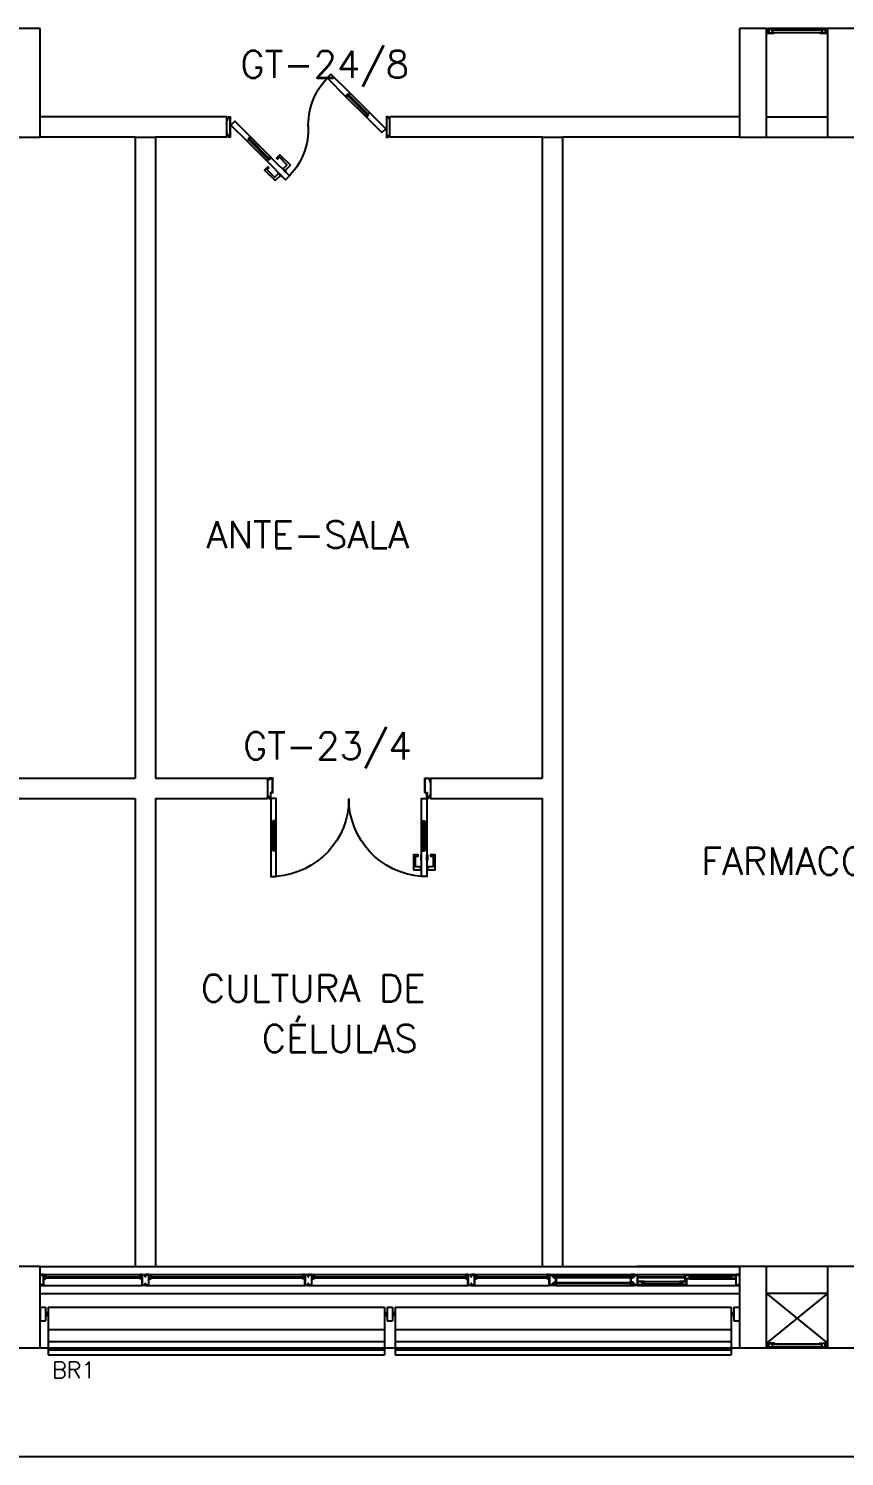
# Model space of a CAD drawing. Header units: millimetres. Extents: x 2686 to 2939, y 1294 to 1441.
# Drawn here: x 2828.24 to 2834.24, y 1393.52 to 1404.05 of the extents above; entities that cross this region are included whole.
import ezdxf

# ---------------------------------------------------------------- set-up
doc = ezdxf.new("R2010")
doc.units = ezdxf.units.MM
doc.linetypes.add('HIDDEN', pattern=[0.375, 0.25, -0.125])
for name, color, linetype in [('AR-ALV', 2, 'Continuous'), ('AR-BRISES', 1, 'Continuous'), ('AR-CALÇADA', 1, 'Continuous'), ('AR-ESQ', 1, 'Continuous'), ('AR-ESQ-PROJ', 1, 'HIDDEN'), ('AR-ESQ-V', 1, 'Continuous'), ('AR-ESTC', 3, 'Continuous'), ('AR-PEITORIL', 1, 'Continuous'), ('AR-PORTA', 1, 'Continuous'), ('BR-LINHAS', 1, 'Continuous'), ('BR-MONTANTE', 242, 'Continuous'), ('BR-PAINEL', 1, 'Continuous'), ('BR-SUPORTE', 1, 'Continuous'), ('BR-TEXTO', 2, 'Continuous'), ('DT-ESQ-BAGUETE-C', 1, 'Continuous'), ('DT-ESQ-BAGUETE-V', 1, 'Continuous'), ('DT-ESQ-CHAPA DOBRADA-V', 1, 'Continuous'), ('DT-ESQ-MARCO-V', 1, 'Continuous'), ('DT-ESQ-PERFIL CADEIRA-C', 2, 'Continuous'), ('DT-ESQ-PERFIL CADEIRA-V', 2, 'Continuous'), ('DT-ESQ-PERFIL U SIMPLES-C', 2, 'Continuous'), ('DT-ESQ-PERFIL U-C', 2, 'Continuous'), ('DT-ESQ-PERFIL U-V', 1, 'Continuous'), ('DT-ESQ-VENEZIANA-C', 1, 'Continuous'), ('DT-ESQ-VENEZIANA-V', 1, 'Continuous'), ('DT-ESQ-VIDRO-C', 2, 'Continuous'), ('DT-ESQ-VIDRO-V', 71, 'Continuous'), ('DT-TXTMOD', 1, 'Continuous'), ('ENDEREÇO', 2, 'Continuous'), ('ibio', 2, 'Continuous'), ('maçaneta', 1, 'Continuous'), ('mov', 1, 'Continuous'), ('PM-PERFIL U-C', 2, 'Continuous'), ('PM-VIDRO', 2, 'Continuous'), ('pm1', 2, 'Continuous'), ('pm2', 2, 'Continuous'), ('TEXTO', 2, 'Continuous')]:
    doc.layers.add(name, color=color, linetype=linetype)
doc.styles.add('S10', font='simplex.shx', dxfattribs={"height": 0.1})
doc.styles.add('S12', font='simplex.shx', dxfattribs={"width": 1.1, "height": 0.12})
doc.styles.add('UNB-100', font='simplex.shx', dxfattribs={"height": 0.2})
doc.styles.add('UNB1-100', font='simplex.shx', dxfattribs={"height": 0.2})

# ---------------------------------------------------------------- blocks, each defined once
blk = doc.blocks.new('EF11-P')
at = {"layer": 'DT-ESQ-BAGUETE-C', "ltscale": 0.1}
for points in [[(0.039, -0.075), (0.0255, -0.075), (0.0255, -0.0735), (0.039, -0.0735), (0.039, -0.0615), (0.0255, -0.0615), (0.0255, -0.06), (0.039, -0.06, -0.4142136), (0.0405, -0.0615), (0.0405, -0.0735, -0.4142136)], [(0.736, -0.075), (0.7495, -0.075), (0.7495, -0.0735), (0.736, -0.0735), (0.736, -0.0615), (0.7495, -0.0615), (0.7495, -0.06), (0.736, -0.06, 0.4142136), (0.7345, -0.0615), (0.7345, -0.0735, 0.4142136)], [(0.814, -0.075), (0.8005, -0.075), (0.8005, -0.0735), (0.814, -0.0735), (0.814, -0.0615), (0.8005, -0.0615), (0.8005, -0.06), (0.814, -0.06, -0.4142136), (0.8155, -0.0615), (0.8155, -0.0735, -0.4142136)], [(1.936, -0.075), (1.9495, -0.075), (1.9495, -0.0735), (1.936, -0.0735), (1.936, -0.0615), (1.9495, -0.0615), (1.9495, -0.06), (1.936, -0.06, 0.4142136), (1.9345, -0.0615), (1.9345, -0.0735, 0.4142136)], [(2.014, -0.075), (2.0005, -0.075), (2.0005, -0.0735), (2.014, -0.0735), (2.014, -0.0615), (2.0005, -0.0615), (2.0005, -0.06), (2.014, -0.06, -0.4142136), (2.0155, -0.0615), (2.0155, -0.0735, -0.4142136)], [(3.136, -0.075), (3.1495, -0.075), (3.1495, -0.0735), (3.136, -0.0735), (3.136, -0.0615), (3.1495, -0.0615), (3.1495, -0.06), (3.136, -0.06, 0.4142136), (3.1345, -0.0615), (3.1345, -0.0735, 0.4142136)], [(3.214, -0.075), (3.2005, -0.075), (3.2005, -0.0735), (3.214, -0.0735), (3.214, -0.0615), (3.2005, -0.0615), (3.2005, -0.06), (3.214, -0.06, -0.4142136), (3.2155, -0.0615), (3.2155, -0.0735, -0.4142136)], [(3.736, -0.075), (3.7495, -0.075), (3.7495, -0.0735), (3.736, -0.0735), (3.736, -0.0615), (3.7495, -0.0615), (3.7495, -0.06), (3.736, -0.06, 0.4142136), (3.7345, -0.0615), (3.7345, -0.0735, 0.4142136)], [(4.7975, -0.08), (4.784, -0.08), (4.784, -0.0785), (4.797, -0.0785, 0.4142136), (4.7975, -0.078), (4.7975, -0.067, 0.4142136), (4.797, -0.0665), (4.784, -0.0665), (4.784, -0.065), (4.7975, -0.065, -0.4142136), (4.799, -0.0665), (4.799, -0.0785, -0.4142136)], [(5.0765, -0.08), (5.09, -0.08), (5.09, -0.0785), (5.077, -0.0785, -0.4142136), (5.0765, -0.078), (5.0765, -0.067, -0.4142136), (5.077, -0.0665), (5.09, -0.0665), (5.09, -0.065), (5.0765, -0.065, 0.4142136), (5.075, -0.0665), (5.075, -0.0785, 0.4142136)], [(4.4485, -0.125), (4.435, -0.125), (4.435, -0.1235), (4.448, -0.1235, 0.4142136), (4.4485, -0.123), (4.4485, -0.112, 0.4142136), (4.448, -0.1115), (4.435, -0.1115), (4.435, -0.11), (4.4485, -0.11, -0.4142136), (4.45, -0.1115), (4.45, -0.1235, -0.4142136)], [(4.714, -0.125), (4.7275, -0.125), (4.7275, -0.1235), (4.7145, -0.1235, -0.4142136), (4.714, -0.123), (4.714, -0.112, -0.4142136), (4.7145, -0.1115), (4.7275, -0.1115), (4.7275, -0.11), (4.714, -0.11, 0.4142136), (4.7125, -0.1115), (4.7125, -0.1235, 0.4142136)]]:
    blk.add_lwpolyline(points, format="xyb", close=True, dxfattribs=at)
at = {"layer": 'DT-ESQ-BAGUETE-V', "ltscale": 0.1}
for p, q in [((4.7975, -0.065), (5.0765, -0.065)), ((4.4485, -0.11), (4.714, -0.11))]:
    blk.add_line(p, q, dxfattribs=at)
at = {"layer": 'DT-ESQ-CHAPA DOBRADA-V', "ltscale": 0.1}
for p, q in [((4.4, -0.077), (4.749, -0.077)), ((4.4, -0.08), (4.749, -0.08))]:
    blk.add_line(p, q, dxfattribs=at)
at = {"layer": 'DT-ESQ-MARCO-V', "ltscale": 0.1}
for p, q in [((0.0235, -0.06), (0.7515, -0.06)), ((0.7985, -0.06), (1.9515, -0.06)), ((1.9985, -0.06), (3.1515, -0.06)), ((3.1985, -0.06), (3.7515, -0.06)), ((3.7985, -0.06), (4.3515, -0.06)), ((0.0235, -0.14), (0.7515, -0.14)), ((0.7985, -0.14), (1.9515, -0.14)), ((1.9985, -0.14), (3.1515, -0.14)), ((3.1985, -0.14), (3.7515, -0.14)), ((3.7985, -0.14), (4.3515, -0.14))]:
    blk.add_line(p, q, dxfattribs=at)
at = {"layer": 'DT-ESQ-PERFIL CADEIRA-C', "ltscale": 0.1}
for p, q in [((4.751, -0.0885), (4.7975, -0.0885)), ((5.125, -0.0885), (5.0765, -0.0885)), ((4.4, -0.1335), (4.4485, -0.1335)), ((4.7605, -0.1335), (4.714, -0.1335))]:
    blk.add_line(p, q, dxfattribs=at)
for points in [[(4.7975, -0.087, -1), (4.7975, -0.09), (4.751, -0.09, -0.4142136), (4.749, -0.088), (4.749, -0.067, -0.4142136), (4.751, -0.065), (4.7825, -0.065, -0.4142136), (4.784, -0.0665), (4.784, -0.087)], [(4.784, -0.0885, -0.1989127), (4.7829, -0.0881, -0.1989133), (4.7825, -0.087), (4.7825, -0.067, 0.4142136), (4.782, -0.0665), (4.751, -0.0665, 0.4142136), (4.7505, -0.067), (4.7505, -0.088, 0.4142136), (4.751, -0.0885)], [(5.0765, -0.09), (5.125, -0.09), (5.125, -0.0885), (5.09, -0.0885, 0.1989119), (5.0911, -0.0881, 0.1989128), (5.0915, -0.087), (5.0915, -0.067, -0.4142136), (5.092, -0.0665), (5.125, -0.0665), (5.125, -0.065), (5.0915, -0.065, 0.4142136), (5.09, -0.0665), (5.09, -0.0785), (5.09, -0.08), (5.09, -0.087), (5.0765, -0.087, 1)], [(4.4485, -0.135), (4.4, -0.135), (4.4, -0.1335), (4.435, -0.1335, -0.1989119), (4.4339, -0.1331, -0.1989128), (4.4335, -0.132), (4.4335, -0.112, 0.4142136), (4.433, -0.1115), (4.4, -0.1115), (4.4, -0.11), (4.4335, -0.11, -0.4142136), (4.435, -0.1115), (4.435, -0.1235), (4.435, -0.125), (4.435, -0.132), (4.4485, -0.132, -1)], [(4.714, -0.132, 1), (4.714, -0.135), (4.7605, -0.135, 0.4142136), (4.7625, -0.133), (4.7625, -0.112, 0.4142136), (4.7605, -0.11), (4.729, -0.11, 0.4142136), (4.7275, -0.1115), (4.7275, -0.132)], [(4.7275, -0.1335, 0.1989127), (4.7286, -0.1331, 0.1989133), (4.729, -0.132), (4.729, -0.112, -0.4142136), (4.7295, -0.1115), (4.7605, -0.1115, -0.4142136), (4.761, -0.112), (4.761, -0.133, -0.4142136), (4.7605, -0.1335)]]:
    blk.add_lwpolyline(points, format="xyb", close=True, dxfattribs=at)
at = {"layer": 'DT-ESQ-PERFIL CADEIRA-V', "ltscale": 0.1}
for p, q in [((4.7825, -0.09), (5.0765, -0.09)), ((4.4485, -0.135), (4.714, -0.135))]:
    blk.add_line(p, q, dxfattribs=at)
at = {"layer": 'DT-ESQ-PERFIL U SIMPLES-C', "ltscale": 0.1}
for points in [[(4.751, -0.102), (4.759, -0.102), (4.759, -0.1005), (4.751, -0.1005, -0.4142136), (4.7505, -0.1), (4.7505, -0.092, -0.4142136), (4.751, -0.0915), (4.759, -0.0915), (4.759, -0.09), (4.751, -0.09, 0.4142136), (4.749, -0.092), (4.749, -0.1, 0.4142136)], [(4.7605, -0.098), (4.7525, -0.098), (4.7525, -0.0995), (4.7605, -0.0995, -0.4142136), (4.761, -0.1), (4.761, -0.108, -0.4142136), (4.7605, -0.1085), (4.7525, -0.1085), (4.7525, -0.11), (4.7605, -0.11, 0.4142136), (4.7625, -0.108), (4.7625, -0.1, 0.4142136)]]:
    blk.add_lwpolyline(points, format="xyb", close=True, dxfattribs=at)
at = {"layer": 'DT-ESQ-PERFIL U-C', "ltscale": 0.1}
for points in [[(0.025, -0.0905), (0.025, -0.0905, 0.4142136), (0.0235, -0.092), (0.0235, -0.1385), (0.0015, -0.1385), (0.0015, -0.125), (0, -0.125), (0, -0.1385, 0.4142136), (0.0015, -0.14), (0.0235, -0.14, 0.4142136), (0.025, -0.1385), (0.025, -0.092), (0.0385, -0.092, 1), (0.0385, -0.089), (0.025, -0.089), (0.025, -0.0615, 0.4142136), (0.0235, -0.06), (0.0015, -0.06, 0.4142136), (0, -0.0615), (0, -0.075), (0.0015, -0.075), (0.0015, -0.0615), (0.0235, -0.0615), (0.0235, -0.089, 0.4142136), (0.025, -0.0905), (0.0385, -0.0905)], [(0.75, -0.0905), (0.75, -0.0905, -0.4142136), (0.7515, -0.092), (0.7515, -0.1385), (0.7735, -0.1385), (0.7735, -0.125), (0.775, -0.125), (0.775, -0.1385, -0.4142136), (0.7735, -0.14), (0.7515, -0.14, -0.4142136), (0.75, -0.1385), (0.75, -0.092), (0.7365, -0.092, -1), (0.7365, -0.089), (0.75, -0.089), (0.75, -0.0615, -0.4142136), (0.7515, -0.06), (0.7735, -0.06, -0.4142136), (0.775, -0.0615), (0.775, -0.075), (0.7735, -0.075), (0.7735, -0.0615), (0.7515, -0.0615), (0.7515, -0.089, -0.4142136), (0.75, -0.0905), (0.7365, -0.0905)], [(0.8, -0.0905), (0.8, -0.0905, 0.4142136), (0.7985, -0.092), (0.7985, -0.1385), (0.7765, -0.1385), (0.7765, -0.125), (0.775, -0.125), (0.775, -0.1385, 0.4142136), (0.7765, -0.14), (0.7985, -0.14, 0.4142136), (0.8, -0.1385), (0.8, -0.092), (0.8135, -0.092, 1), (0.8135, -0.089), (0.8, -0.089), (0.8, -0.0615, 0.4142136), (0.7985, -0.06), (0.7765, -0.06, 0.4142136), (0.775, -0.0615), (0.775, -0.075), (0.7765, -0.075), (0.7765, -0.0615), (0.7985, -0.0615), (0.7985, -0.089, 0.4142136), (0.8, -0.0905), (0.8135, -0.0905)], [(1.95, -0.0905), (1.95, -0.0905, -0.4142136), (1.9515, -0.092), (1.9515, -0.1385), (1.9735, -0.1385), (1.9735, -0.125), (1.975, -0.125), (1.975, -0.1385, -0.4142136), (1.9735, -0.14), (1.9515, -0.14, -0.4142136), (1.95, -0.1385), (1.95, -0.092), (1.9365, -0.092, -1), (1.9365, -0.089), (1.95, -0.089), (1.95, -0.0615, -0.4142136), (1.9515, -0.06), (1.9735, -0.06, -0.4142136), (1.975, -0.0615), (1.975, -0.075), (1.9735, -0.075), (1.9735, -0.0615), (1.9515, -0.0615), (1.9515, -0.089, -0.4142136), (1.95, -0.0905), (1.9365, -0.0905)], [(2, -0.0905), (2, -0.0905, 0.4142136), (1.9985, -0.092), (1.9985, -0.1385), (1.9765, -0.1385), (1.9765, -0.125), (1.975, -0.125), (1.975, -0.1385, 0.4142136), (1.9765, -0.14), (1.9985, -0.14, 0.4142136), (2, -0.1385), (2, -0.092), (2.0135, -0.092, 1), (2.0135, -0.089), (2, -0.089), (2, -0.0615, 0.4142136), (1.9985, -0.06), (1.9765, -0.06, 0.4142136), (1.975, -0.0615), (1.975, -0.075), (1.9765, -0.075), (1.9765, -0.0615), (1.9985, -0.0615), (1.9985, -0.089, 0.4142136), (2, -0.0905), (2.0135, -0.0905)], [(3.15, -0.0905), (3.15, -0.0905, -0.4142136), (3.1515, -0.092), (3.1515, -0.1385), (3.1735, -0.1385), (3.1735, -0.125), (3.175, -0.125), (3.175, -0.1385, -0.4142136), (3.1735, -0.14), (3.1515, -0.14, -0.4142136), (3.15, -0.1385), (3.15, -0.092), (3.1365, -0.092, -1), (3.1365, -0.089), (3.15, -0.089), (3.15, -0.0615, -0.4142136), (3.1515, -0.06), (3.1735, -0.06, -0.4142136), (3.175, -0.0615), (3.175, -0.075), (3.1735, -0.075), (3.1735, -0.0615), (3.1515, -0.0615), (3.1515, -0.089, -0.4142136), (3.15, -0.0905), (3.1365, -0.0905)], [(3.2, -0.0905), (3.2, -0.0905, 0.4142136), (3.1985, -0.092), (3.1985, -0.1385), (3.1765, -0.1385), (3.1765, -0.125), (3.175, -0.125), (3.175, -0.1385, 0.4142136), (3.1765, -0.14), (3.1985, -0.14, 0.4142136), (3.2, -0.1385), (3.2, -0.092), (3.2135, -0.092, 1), (3.2135, -0.089), (3.2, -0.089), (3.2, -0.0615, 0.4142136), (3.1985, -0.06), (3.1765, -0.06, 0.4142136), (3.175, -0.0615), (3.175, -0.075), (3.1765, -0.075), (3.1765, -0.0615), (3.1985, -0.0615), (3.1985, -0.089, 0.4142136), (3.2, -0.0905), (3.2135, -0.0905)], [(3.75, -0.0905), (3.75, -0.0905, -0.4142136), (3.7515, -0.092), (3.7515, -0.1385), (3.7735, -0.1385), (3.7735, -0.125), (3.775, -0.125), (3.775, -0.1385, -0.4142136), (3.7735, -0.14), (3.7515, -0.14, -0.4142136), (3.75, -0.1385), (3.75, -0.092), (3.7365, -0.092, -1), (3.7365, -0.089), (3.75, -0.089), (3.75, -0.0615, -0.4142136), (3.7515, -0.06), (3.7735, -0.06, -0.4142136), (3.775, -0.0615), (3.775, -0.075), (3.7735, -0.075), (3.7735, -0.0615), (3.7515, -0.0615), (3.7515, -0.089, -0.4142136), (3.75, -0.0905), (3.7365, -0.0905)]]:
    blk.add_lwpolyline(points, format="xyb", dxfattribs=at)
for points in [[(3.8, -0.1285), (3.8, -0.1385, -0.4142136), (3.7985, -0.14), (3.7765, -0.14, -0.4142136), (3.775, -0.1385), (3.775, -0.125), (3.7765, -0.125), (3.7765, -0.138, 0.4142136), (3.777, -0.1385), (3.798, -0.1385, 0.4142136), (3.7985, -0.138), (3.7985, -0.1285), (3.7855, -0.1285, -0.4142136), (3.784, -0.127), (3.784, -0.117, -0.4142136), (3.7855, -0.1155), (3.7985, -0.1155), (3.7985, -0.0845), (3.7855, -0.0845, -0.4142136), (3.784, -0.083), (3.784, -0.073, -0.4142136), (3.7855, -0.0715), (3.7985, -0.0715), (3.7985, -0.062, 0.4142136), (3.798, -0.0615), (3.777, -0.0615, 0.4142136), (3.7765, -0.062), (3.7765, -0.075), (3.775, -0.075), (3.775, -0.0615, -0.4142136), (3.7765, -0.06), (3.7985, -0.06, -0.4142136), (3.8, -0.0615), (3.8, -0.0715, -0.4142136), (3.7985, -0.073), (3.7855, -0.073), (3.7855, -0.083), (3.7985, -0.083), (3.7985, -0.083, -0.4142136), (3.8, -0.0845), (3.8, -0.1155, -0.4142136), (3.7985, -0.117), (3.7985, -0.117), (3.7855, -0.117), (3.7855, -0.127), (3.7985, -0.127, -0.4142136)], [(4.35, -0.1285), (4.35, -0.1385, 0.4142136), (4.3515, -0.14), (4.3735, -0.14, 0.4142136), (4.375, -0.1385), (4.375, -0.125), (4.3735, -0.125), (4.3735, -0.138, -0.4142136), (4.373, -0.1385), (4.352, -0.1385, -0.4142136), (4.3515, -0.138), (4.3515, -0.1285), (4.3645, -0.1285, 0.4142136), (4.366, -0.127), (4.366, -0.117, 0.4142136), (4.3645, -0.1155), (4.3515, -0.1155), (4.3515, -0.0845), (4.3645, -0.0845, 0.4142136), (4.366, -0.083), (4.366, -0.073, 0.4142136), (4.3645, -0.0715), (4.3515, -0.0715), (4.3515, -0.062, -0.4142136), (4.352, -0.0615), (4.373, -0.0615, -0.4142136), (4.3735, -0.062), (4.3735, -0.075), (4.375, -0.075), (4.375, -0.0615, 0.4142136), (4.3735, -0.06), (4.3515, -0.06, 0.4142136), (4.35, -0.0615), (4.35, -0.0715, 0.4142136), (4.3515, -0.073), (4.3645, -0.073), (4.3645, -0.083), (4.3515, -0.083), (4.3515, -0.083, 0.4142136), (4.35, -0.0845), (4.35, -0.1155, 0.4142136), (4.3515, -0.117), (4.3515, -0.117), (4.3645, -0.117), (4.3645, -0.127), (4.3515, -0.127, 0.4142136)], [(4.375, -0.0615, -0.4142136), (4.3765, -0.06), (4.3985, -0.06, -0.4142136), (4.4, -0.0615), (4.4, -0.1385, -0.4142136), (4.3985, -0.14), (4.3765, -0.14, -0.4142136), (4.375, -0.1385), (4.375, -0.125), (4.3765, -0.125), (4.3765, -0.138, 0.4142136), (4.377, -0.1385), (4.398, -0.1385, 0.4142136), (4.3985, -0.138), (4.3985, -0.062, 0.4142136), (4.398, -0.0615), (4.377, -0.0615, 0.4142136), (4.3765, -0.062), (4.3765, -0.075), (4.375, -0.075)], [(5.15, -0.0615, 0.4142136), (5.1485, -0.06), (5.1265, -0.06, 0.4142136), (5.125, -0.0615), (5.125, -0.1385, 0.4142136), (5.1265, -0.14), (5.1485, -0.14, 0.4142136), (5.15, -0.1385), (5.15, -0.125), (5.1485, -0.125), (5.1485, -0.138, -0.4142136), (5.148, -0.1385), (5.127, -0.1385, -0.4142136), (5.1265, -0.138), (5.1265, -0.062, -0.4142136), (5.127, -0.0615), (5.148, -0.0615, -0.4142136), (5.1485, -0.062), (5.1485, -0.075), (5.15, -0.075)]]:
    blk.add_lwpolyline(points, format="xyb", close=True, dxfattribs=at)
at = {"layer": 'DT-ESQ-PERFIL U-V', "ltscale": 0.1}
for p, q in [((4.3985, -0.06), (5.1265, -0.06)), ((4.3985, -0.14), (5.1265, -0.14))]:
    blk.add_line(p, q, dxfattribs=at)
at = {"layer": 'DT-ESQ-VIDRO-C', "ltscale": 0.1}
for points in [[(0.027, -0.087), (0.027, -0.077), (0.748, -0.077), (0.748, -0.087)], [(0.802, -0.087), (0.802, -0.077), (1.948, -0.077), (1.948, -0.087)], [(2.002, -0.087), (2.002, -0.077), (3.148, -0.077), (3.148, -0.087)], [(3.202, -0.087), (3.202, -0.077), (3.748, -0.077), (3.748, -0.087)], [(4.3625, -0.081), (4.3625, -0.075), (3.7875, -0.075), (3.7875, -0.081)], [(5.0875, -0.085), (5.0875, -0.082), (4.7865, -0.082), (4.7865, -0.085)], [(4.438, -0.13), (4.438, -0.127), (4.7245, -0.127), (4.7245, -0.13)]]:
    blk.add_lwpolyline(points, close=True, dxfattribs=at)
at = {"layer": 'DT-ESQ-VIDRO-V', "ltscale": 0.1}
blk.add_lwpolyline([(4.3625, -0.119), (4.3625, -0.125), (3.7875, -0.125), (3.7875, -0.119)], close=True, dxfattribs=at)
at = {"layer": 'DT-TXTMOD', "ltscale": 0.1, "style": 'S10', "flags": 3}
for tag, p in [('M01', (0.025, -0.28)), ('M02', (0.3253, -0.28)), ('M03', (0.627, -0.28)), ('M04', (0.9288, -0.28)), ('M05', (1.2306, -0.28)), ('M06', (1.5323, -0.28)), ('M07', (1.8341, -0.28)), ('M08', (2.1359, -0.28)), ('M09', (2.4376, -0.28)), ('M10', (2.7394, -0.28)), ('M11', (3.0412, -0.28)), ('M12', (3.3429, -0.28)), ('M13', (3.6447, -0.28)), ('M14', (3.9464, -0.28)), ('M15', (4.2482, -0.28)), ('M16', (4.55, -0.28)), ('M17', (4.8517, -0.28))]:
    blk.add_attdef(tag, p, '', height=0.1, dxfattribs=at)
blk = doc.blocks.new('EF01-P')
at = {"layer": 'DT-ESQ-BAGUETE-C', "ltscale": 0.1}
for points in [[(0.002, 0.035), (0.015, 0.035), (0.015, 0.033), (0.002, 0.033), (0.002, 0.005), (0.015, 0.005), (0.015, 0.004), (0.002, 0.004, -0.414214), (0, 0.005), (0, 0.033, -0.414214)], [(0.448, 0.035), (0.435, 0.035), (0.435, 0.033), (0.448, 0.033), (0.448, 0.005), (0.435, 0.005), (0.435, 0.004), (0.448, 0.004, 0.414214), (0.45, 0.005), (0.45, 0.033, 0.414214)]]:
    blk.add_lwpolyline(points, format="xyb", close=True, dxfattribs=at)
at = {"layer": 'DT-ESQ-PERFIL CADEIRA-C', "ltscale": 0.1}
for points in [[(0.01, 0.002), (0.01, 0.003), (0.002, 0.003, 1), (0.002, 0), (0.015, 0, 0.414214), (0.016, 0.002), (0.016, 0.033), (0.043, 0.033)], [(0.043, 0.006), (0.018, 0.006), (0.018, 0.016), (0.016, 0.016), (0.016, 0.006, 0.414214), (0.018, 0.005), (0.043, 0.005), (0.056, 0.005, 1), (0.056, 0.008), (0.043, 0.008), (0.043, 0.02), (0.043, 0.032), (0.056, 0.032, 1), (0.056, 0.035), (0.043, 0.035), (0.016, 0.035, 0.414214), (0.015, 0.033), (0.015, 0.002), (0.002, 0.002)], [(0.041, 0.02), (0.041, 0.032, -0.414214), (0.043, 0.033), (0.056, 0.033)], [(0.041, 0.02), (0.041, 0.008, 0.414214), (0.043, 0.006), (0.056, 0.006)], [(0.407, 0.006), (0.432, 0.006), (0.432, 0.016), (0.433, 0.016), (0.433, 0.006, -0.414214), (0.432, 0.005), (0.407, 0.005), (0.394, 0.005, -1), (0.394, 0.008), (0.407, 0.008), (0.407, 0.02), (0.407, 0.032), (0.394, 0.032, -1), (0.394, 0.035), (0.407, 0.035), (0.433, 0.035, -0.414214), (0.435, 0.033), (0.435, 0.002), (0.448, 0.002)], [(0.408, 0.02), (0.408, 0.032, 0.414214), (0.407, 0.033), (0.394, 0.033)], [(0.408, 0.02), (0.408, 0.008, -0.414214), (0.407, 0.006), (0.394, 0.006)], [(0.44, 0.002), (0.44, 0.003), (0.448, 0.003, -1), (0.448, 0), (0.435, 0, -0.414214), (0.433, 0.002), (0.433, 0.033), (0.407, 0.033)]]:
    blk.add_lwpolyline(points, format="xyb", dxfattribs=at)
at = {"layer": 'DT-ESQ-PERFIL CADEIRA-V', "ltscale": 0.1}
blk.add_line((0.015, 0), (0.435, 0), dxfattribs=at)
at = {"layer": 'DT-ESQ-VENEZIANA-C', "ltscale": 0.1}
for p, q in [((0.043, 0.011), (0.407, 0.011)), ((0.043, 0.009), (0.407, 0.009))]:
    blk.add_line(p, q, dxfattribs=at)
at = {"layer": 'DT-ESQ-VENEZIANA-V', "ltscale": 0.1}
blk.add_line((0.043, 0.031), (0.407, 0.031), dxfattribs=at)
blk = doc.blocks.new('BR-MODULO1')
at = {"layer": 'BR-LINHAS'}
for p, q in [((0.06, -0.265), (2.535, -0.265)), ((2.615, -0.265), (5.09, -0.265)), ((0.06, -0.352), (2.535, -0.352)), ((0.06, -0.415), (2.535, -0.415)), ((2.615, -0.352), (5.09, -0.352)), ((2.615, -0.415), (5.09, -0.415))]:
    blk.add_line(p, q, dxfattribs=at)
at = {"layer": 'BR-MONTANTE'}
for p, q in [((0, -0.1), (0, -0.2)), ((0, -0.1), (0.04, -0.1)), ((0.04, -0.1), (0.04, -0.2)), ((2.555, -0.1), (2.595, -0.1)), ((2.555, -0.1), (2.555, -0.2)), ((2.595, -0.1), (2.595, -0.2)), ((5.11, -0.1), (5.11, -0.2)), ((5.11, -0.1), (5.15, -0.1)), ((5.15, -0.1), (5.15, -0.2)), ((0, -0.2), (0.04, -0.2)), ((2.555, -0.2), (2.595, -0.2)), ((5.11, -0.2), (5.15, -0.2))]:
    blk.add_line(p, q, dxfattribs=at)
at = {"layer": 'BR-PAINEL'}
for p, q in [((0.06, -0.1), (2.535, -0.1)), ((0.06, -0.1), (0.06, -0.45)), ((2.535, -0.1), (2.535, -0.45)), ((2.615, -0.1), (2.615, -0.45)), ((2.615, -0.1), (5.09, -0.1)), ((5.09, -0.1), (5.09, -0.45)), ((0.06, -0.45), (2.535, -0.45)), ((2.615, -0.45), (5.09, -0.45))]:
    blk.add_line(p, q, dxfattribs=at)
at = {"layer": 'BR-SUPORTE'}
for p, q in [((0.04, -0.14), (0.06, -0.14)), ((0.04, -0.16), (0.06, -0.16)), ((0.05, -0.14), (0.05, -0.16)), ((2.535, -0.14), (2.555, -0.14)), ((2.535, -0.16), (2.555, -0.16)), ((2.545, -0.14), (2.545, -0.16)), ((2.615, -0.14), (2.595, -0.14)), ((2.615, -0.16), (2.595, -0.16)), ((2.605, -0.14), (2.605, -0.16)), ((5.09, -0.14), (5.11, -0.14)), ((5.09, -0.16), (5.11, -0.16)), ((5.1, -0.14), (5.1, -0.16))]:
    blk.add_line(p, q, dxfattribs=at)
blk = doc.blocks.new('PM7B')
at = {"layer": 'maçaneta'}
for points in [[(0.732, -0.208), (0.771, -0.247), (0.785, -0.233), (0.758, -0.206, -0.414214), (0.758, -0.204), (0.813, -0.148), (0.827, -0.162), (0.834, -0.155), (0.81, -0.13)], [(0.806, -0.282), (0.845, -0.321), (0.923, -0.243), (0.898, -0.219), (0.891, -0.226), (0.905, -0.24), (0.849, -0.295, -0.414214), (0.847, -0.295), (0.82, -0.268)], [(0.845, -0.321), (0.806, -0.282), (0.82, -0.268), (0.847, -0.295, 0.414214), (0.849, -0.295), (0.905, -0.24), (0.891, -0.226), (0.898, -0.219), (0.923, -0.243)]]:
    blk.add_lwpolyline(points, format="xyb", close=True, dxfattribs=at)
for points in [[(0.792, -0.226), (0.764, -0.254), (0.767, -0.258), (0.795, -0.229)], [(0.792, -0.226), (0.764, -0.254), (0.767, -0.258), (0.795, -0.229)], [(0.827, -0.261), (0.799, -0.289), (0.795, -0.286), (0.824, -0.258)], [(0.827, -0.261), (0.799, -0.289), (0.795, -0.286), (0.824, -0.258)]]:
    blk.add_lwpolyline(points, close=True, dxfattribs=at)
at = {"layer": 'mov'}
for centre, start, end in [((0.099, 0.089), 356.8029, 46.3992), ((1.101, 0.061), 176.8029, 226.3992)]:
    blk.add_arc(centre, 0.501, start, end, dxfattribs=at)
at = {"layer": 'PM-PERFIL U-C'}
for p, q in [((0, 0.12), (0, 0.139)), ((0.002, 0.12), (0, 0.12)), ((0.001, 0.14), (0.01, 0.14)), ((0.01, 0.138), (0.002, 0.138)), ((0.002, 0.138), (0.002, 0.12)), ((0.01, 0.14), (0.01, 0.149)), ((0.012, 0.15), (0.023, 0.15)), ((0.023, 0.148), (0.012, 0.148)), ((0.012, 0.148), (0.012, 0.14)), ((0.023, 0.148), (0.023, 0.002)), ((0.025, 0.149), (0.025, 0.001)), ((1.175, 0.149), (1.175, 0.001)), ((1.188, 0.15), (1.176, 0.15)), ((1.177, 0.148), (1.188, 0.148)), ((1.177, 0.148), (1.177, 0.002)), ((1.188, 0.148), (1.188, 0.14)), ((1.189, 0.138), (1.198, 0.138)), ((1.19, 0.14), (1.19, 0.149)), ((1.198, 0.14), (1.19, 0.14)), ((1.198, 0.138), (1.198, 0.12)), ((1.198, 0.12), (1.2, 0.12)), ((1.2, 0.12), (1.2, 0.139)), ((0, 0.012), (0, 0.03)), ((0, 0.03), (0.002, 0.03)), ((0.01, 0.01), (0.001, 0.01)), ((0.002, 0.03), (0.002, 0.012)), ((0.002, 0.012), (0.01, 0.012)), ((0.01, 0.001), (0.01, 0.01)), ((0.012, 0.01), (0.012, 0.002)), ((0.012, 0.002), (0.023, 0.002)), ((0.023, 0), (0.012, 0)), ((1.188, 0.002), (1.177, 0.002)), ((1.176, 0), (1.188, 0)), ((1.188, 0.01), (1.188, 0.002)), ((1.198, 0.012), (1.189, 0.012)), ((1.19, 0.01), (1.198, 0.01)), ((1.19, 0.001), (1.19, 0.01)), ((1.198, 0.03), (1.198, 0.012)), ((1.2, 0.03), (1.198, 0.03)), ((1.2, 0.012), (1.2, 0.03))]:
    blk.add_line(p, q, dxfattribs=at)
for centre, start, end in [((0.001, 0.139), 90, 180), ((0.012, 0.149), 90, 180), ((0.01, 0.14), 270, 0), ((0.023, 0.149), 0, 90), ((1.176, 0.149), 90, 180), ((1.188, 0.149), 0, 90), ((1.189, 0.14), 180, 270), ((1.198, 0.139), 0, 90), ((0.001, 0.012), 180, 270), ((0.01, 0.01), 0, 90), ((0.012, 0.001), 180, 270), ((0.023, 0.001), 269.9386, 0), ((1.176, 0.001), 180, 270.0614), ((1.189, 0.01), 90, 180), ((1.188, 0.001), 270, 0), ((1.198, 0.012), 270, 0)]:
    blk.add_arc(centre, 0.0015, start, end, dxfattribs=at)
at = {"layer": 'PM-VIDRO'}
for p, q in [((0.161, 0.171), (0.302, 0.312)), ((0.309, 0.305), (0.168, 0.164)), ((0.891, -0.155), (1.032, -0.014)), ((1.039, -0.021), (0.898, -0.162))]:
    blk.add_line(p, q, dxfattribs=at)
at = {"layer": 'pm1'}
for p, q in [((0.302, 0.312), (0.291, 0.323)), ((0.302, 0.312), (0.309, 0.319)), ((0.327, 0.302), (0.309, 0.319)), ((0.316, 0.312), (0.309, 0.305)), ((0.32, 0.294), (0.309, 0.305)), ((0.327, 0.302), (0.32, 0.294)), ((0.03, 0.061), (0.15, 0.181)), ((0.178, 0.153), (0.058, 0.033)), ((0.15, 0.181), (0.161, 0.171)), ((0.154, 0.164), (0.161, 0.171)), ((0.171, 0.146), (0.154, 0.164)), ((0.168, 0.164), (0.161, 0.157)), ((0.168, 0.164), (0.178, 0.153)), ((0.178, 0.153), (0.171, 0.146)), ((0.058, 0.033), (0.03, 0.061)), ((1.022, -0.003), (1.029, 0.004)), ((1.029, 0.004), (1.046, -0.014)), ((1.032, -0.014), (1.039, -0.007)), ((1.046, -0.014), (1.039, -0.021)), ((0.873, -0.152), (0.88, -0.144)), ((0.873, -0.152), (0.891, -0.169)), ((0.88, -0.144), (0.891, -0.155)), ((0.884, -0.162), (0.891, -0.155)), ((0.898, -0.162), (0.891, -0.169)), ((0.898, -0.162), (0.909, -0.173))]:
    blk.add_line(p, q, dxfattribs=at)
for points in [[(0.291, 0.323), (0.433, 0.464), (0.461, 0.436), (0.32, 0.294)], [(1.032, -0.014), (1.022, -0.003), (1.142, 0.117), (1.17, 0.089), (1.05, -0.031), (1.039, -0.021)], [(0.909, -0.173), (0.767, -0.314), (0.739, -0.286), (0.873, -0.152)]]:
    blk.add_lwpolyline(points, dxfattribs=at)
at = {"layer": 'pm2', "color": 1}
for p, q in [((0.15, 0.181), (0.291, 0.323)), ((0.32, 0.294), (0.178, 0.153)), ((0.88, -0.144), (1.022, -0.003)), ((1.05, -0.031), (0.909, -0.173))]:
    blk.add_line(p, q, dxfattribs=at)
blk = doc.blocks.new('EF01C-P')
at = {"layer": 'DT-ESQ-BAGUETE-C', "ltscale": 0.1}
for points in [[(0.002, 0.035), (0.015, 0.035), (0.015, 0.033), (0.002, 0.033), (0.002, 0.005), (0.015, 0.005), (0.015, 0.004), (0.002, 0.004, -0.414214), (0, 0.005), (0, 0.033, -0.414214)], [(0.448, 0.035), (0.435, 0.035), (0.435, 0.033), (0.448, 0.033), (0.448, 0.005), (0.435, 0.005), (0.435, 0.004), (0.448, 0.004, 0.414214), (0.45, 0.005), (0.45, 0.033, 0.414214)]]:
    blk.add_lwpolyline(points, format="xyb", close=True, dxfattribs=at)
at = {"layer": 'DT-ESQ-PERFIL CADEIRA-C', "ltscale": 0.1}
for points in [[(0.01, 0.002), (0.01, 0.003), (0.002, 0.003, 1), (0.002, 0), (0.015, 0, 0.414214), (0.016, 0.002), (0.016, 0.033), (0.043, 0.033)], [(0.043, 0.006), (0.018, 0.006), (0.018, 0.016), (0.016, 0.016), (0.016, 0.006, 0.414214), (0.018, 0.005), (0.043, 0.005), (0.056, 0.005, 1), (0.056, 0.008), (0.043, 0.008), (0.043, 0.02), (0.043, 0.032), (0.056, 0.032, 1), (0.056, 0.035), (0.043, 0.035), (0.016, 0.035, 0.414214), (0.015, 0.033), (0.015, 0.002), (0.002, 0.002)], [(0.041, 0.02), (0.041, 0.032, -0.414214), (0.043, 0.033), (0.056, 0.033)], [(0.041, 0.02), (0.041, 0.008, 0.414214), (0.043, 0.006), (0.056, 0.006)], [(0.407, 0.006), (0.432, 0.006), (0.432, 0.016), (0.433, 0.016), (0.433, 0.006, -0.414214), (0.432, 0.005), (0.407, 0.005), (0.394, 0.005, -1), (0.394, 0.008), (0.407, 0.008), (0.407, 0.02), (0.407, 0.032), (0.394, 0.032, -1), (0.394, 0.035), (0.407, 0.035), (0.433, 0.035, -0.414214), (0.435, 0.033), (0.435, 0.002), (0.448, 0.002)], [(0.408, 0.02), (0.408, 0.032, 0.414214), (0.407, 0.033), (0.394, 0.033)], [(0.408, 0.02), (0.408, 0.008, -0.414214), (0.407, 0.006), (0.394, 0.006)], [(0.44, 0.002), (0.44, 0.003), (0.448, 0.003, -1), (0.448, 0), (0.435, 0, -0.414214), (0.433, 0.002), (0.433, 0.033), (0.407, 0.033)]]:
    blk.add_lwpolyline(points, format="xyb", dxfattribs=at)
at = {"layer": 'DT-ESQ-PERFIL CADEIRA-V', "ltscale": 0.1}
blk.add_line((0.015, 0), (0.435, 0), dxfattribs=at)
at = {"layer": 'DT-ESQ-VENEZIANA-C', "ltscale": 0.1}
for p, q in [((0.043, 0.011), (0.407, 0.011)), ((0.043, 0.009), (0.407, 0.009))]:
    blk.add_line(p, q, dxfattribs=at)
at = {"layer": 'DT-ESQ-VENEZIANA-V', "ltscale": 0.1}
blk.add_line((0.043, 0.031), (0.407, 0.031), dxfattribs=at)
at = {"layer": 'DT-TXTMOD', "ltscale": 0.1, "style": 'S10', "flags": 3}
blk.add_attdef('EF01C', (0.021, -0.14), '', height=0.1, dxfattribs=at)
blk = doc.blocks.new('marco-d')
at = {"layer": 'PM-PERFIL U-C'}
for p, q in [((-0.013, 0), (-0.001, 0)), ((-0.025, -0.03), (-0.025, -0.011)), ((-0.023, -0.03), (-0.025, -0.03)), ((-0.023, -0.01), (-0.015, -0.01)), ((-0.014, -0.012), (-0.023, -0.012)), ((-0.023, -0.012), (-0.023, -0.03)), ((-0.015, -0.01), (-0.015, -0.001)), ((-0.002, -0.002), (-0.013, -0.002)), ((-0.013, -0.002), (-0.013, -0.01)), ((-0.002, -0.041), (-0.002, -0.002)), ((0.013, -0.043), (-0.001, -0.043)), ((0, -0.001), (0, -0.041)), ((0.013, -0.041), (0, -0.041)), ((0.013, -0.043), (0.013, -0.148)), ((0.015, -0.042), (0.015, -0.148)), ((-0.025, -0.138), (-0.025, -0.12)), ((-0.025, -0.12), (-0.023, -0.12)), ((-0.023, -0.12), (-0.023, -0.138)), ((-0.023, -0.138), (-0.014, -0.138)), ((-0.015, -0.14), (-0.023, -0.14)), ((-0.015, -0.148), (-0.015, -0.14)), ((-0.013, -0.139), (-0.013, -0.148)), ((-0.013, -0.148), (0.013, -0.148)), ((0.013, -0.15), (-0.013, -0.15))]:
    blk.add_line(p, q, dxfattribs=at)
for centre, start, end in [((-0.013, -0.001), 90, 180), ((-0.001, -0.001), 360, 90), ((-0.023, -0.011), 90, 180), ((-0.014, -0.01), 270, 0), ((-0.001, -0.041), 180, 270), ((0.013, -0.042), 0, 90), ((-0.023, -0.138), 180, 270), ((-0.013, -0.148), 180, 270), ((-0.014, -0.139), 0, 90), ((0.013, -0.148), 269.9386, 0)]:
    blk.add_arc(centre, 0.0015, start, end, dxfattribs=at)
blk = doc.blocks.new('marco-e')
at = {"layer": 'PM-PERFIL U-C'}
for p, q in [((-0.015, -0.043), (-0.015, -0.149)), ((-0.013, -0.041), (0, -0.041)), ((-0.013, -0.043), (0.001, -0.043)), ((-0.013, -0.043), (-0.013, -0.148)), ((0, -0.002), (0, -0.041)), ((0.014, 0), (0.002, 0)), ((0.002, -0.042), (0.002, -0.002)), ((0.002, -0.002), (0.013, -0.002)), ((0.013, -0.002), (0.013, -0.011)), ((0.015, -0.01), (0.015, -0.002)), ((0.024, -0.01), (0.015, -0.01)), ((0.015, -0.012), (0.023, -0.012)), ((0.023, -0.012), (0.023, -0.03)), ((0.023, -0.03), (0.025, -0.03)), ((0.025, -0.03), (0.025, -0.012)), ((0.013, -0.148), (-0.013, -0.148)), ((-0.013, -0.15), (0.014, -0.15)), ((0.013, -0.14), (0.013, -0.148)), ((0.023, -0.138), (0.015, -0.138)), ((0.015, -0.14), (0.024, -0.14)), ((0.015, -0.149), (0.015, -0.14)), ((0.025, -0.12), (0.023, -0.12)), ((0.023, -0.12), (0.023, -0.138)), ((0.025, -0.139), (0.025, -0.12))]:
    blk.add_line(p, q, dxfattribs=at)
for centre, start, end in [((-0.013, -0.043), 90, 180), ((0.002, -0.002), 90, 180), ((0.001, -0.042), 270, 0), ((0.015, -0.011), 180, 270), ((0.014, -0.002), 0, 90), ((0.024, -0.012), 0, 90), ((-0.013, -0.149), 180, 270.0614), ((0.015, -0.14), 90, 180), ((0.014, -0.149), 270, 0), ((0.024, -0.139), 270, 0)]:
    blk.add_arc(centre, 0.0015, start, end, dxfattribs=at)
blk = doc.blocks.new('PM6V')
at = {"layer": 'maçaneta'}
for points in [[(1.075, 0.675), (1.13, 0.675), (1.13, 0.655), (1.091, 0.655, 0.414214), (1.09, 0.654), (1.09, 0.575), (1.11, 0.575), (1.11, 0.565), (1.075, 0.565)], [(1.18, 0.675), (1.235, 0.675), (1.235, 0.565), (1.2, 0.565), (1.2, 0.575), (1.22, 0.575), (1.22, 0.654, 0.414214), (1.218, 0.655), (1.18, 0.655)]]:
    blk.add_lwpolyline(points, format="xyb", close=True, dxfattribs=at)
for points in [[(1.13, 0.565), (1.13, 0.605), (1.135, 0.605), (1.135, 0.565)], [(1.18, 0.565), (1.18, 0.605), (1.175, 0.605), (1.175, 0.565)]]:
    blk.add_lwpolyline(points, close=True, dxfattribs=at)
at = {"layer": 'mov'}
for centre, start, end in [((0.025, 0.151), 359.8606, 86.0112), ((1.175, 0.151), 93.9888, 180.1394)]:
    blk.add_arc(centre, 0.575, start, end, dxfattribs=at)
at = {"layer": 'PM-VIDRO'}
for p, q in [((0.04, 0.325), (0.04, 0.525)), ((0.05, 0.525), (0.05, 0.325)), ((1.15, 0.525), (1.15, 0.325)), ((1.16, 0.325), (1.16, 0.525))]:
    blk.add_line(p, q, dxfattribs=at)
at = {"layer": 'pm1'}
for p, q in [((0.065, 0.535), (0.04, 0.535)), ((0.04, 0.525), (0.04, 0.535)), ((0.05, 0.535), (0.05, 0.525)), ((0.065, 0.535), (0.065, 0.525)), ((1.135, 0.535), (1.135, 0.525)), ((1.135, 0.535), (1.16, 0.535)), ((1.15, 0.535), (1.15, 0.525)), ((1.16, 0.525), (1.16, 0.535)), ((0.04, 0.525), (0.025, 0.525)), ((0.065, 0.525), (0.05, 0.525)), ((1.135, 0.525), (1.15, 0.525)), ((1.16, 0.525), (1.175, 0.525)), ((0.04, 0.325), (0.025, 0.325)), ((0.04, 0.315), (0.04, 0.325)), ((0.065, 0.325), (0.05, 0.325)), ((0.05, 0.325), (0.05, 0.315)), ((0.065, 0.325), (0.065, 0.315)), ((1.135, 0.325), (1.135, 0.315)), ((1.135, 0.325), (1.15, 0.325)), ((1.15, 0.325), (1.15, 0.315)), ((1.16, 0.315), (1.16, 0.325)), ((1.16, 0.325), (1.175, 0.325)), ((0.065, 0.315), (0.04, 0.315)), ((1.135, 0.315), (1.16, 0.315))]:
    blk.add_line(p, q, dxfattribs=at)
for points in [[(0.025, 0.525), (0.025, 0.725), (0.065, 0.725), (0.065, 0.525)], [(1.175, 0.525), (1.175, 0.725), (1.135, 0.725), (1.135, 0.525)], [(0.065, 0.325), (0.065, 0.15), (0.025, 0.15), (0.025, 0.325)], [(1.135, 0.325), (1.135, 0.15), (1.175, 0.15), (1.175, 0.325)]]:
    blk.add_lwpolyline(points, dxfattribs=at)
at = {"layer": 'pm2'}
for p, q in [((0.025, 0.325), (0.025, 0.525)), ((0.065, 0.525), (0.065, 0.325)), ((1.135, 0.525), (1.135, 0.325)), ((1.175, 0.325), (1.175, 0.525))]:
    blk.add_line(p, q, dxfattribs=at)
at = {"layer": 'pm1'}
for name, p in [('marco-d', (0.025, 0.15)), ('marco-e', (1.175, 0.15))]:
    blk.add_blockref(name, p, dxfattribs=at)

msp = doc.modelspace()

# ---------------------------------------------------------------- linework, layer by layer
at = {"layer": 'AR-ALV'}
for p, q in [((2829.696, 1403.4), (2828.321, 1403.4)), ((2829.696, 1403.25), (2829.696, 1403.4)), ((2833.471, 1403.4), (2830.896, 1403.4)), ((2830.896, 1403.25), (2830.896, 1403.4)), ((2833.671, 1403.4), (2834.121, 1403.4)), ((2829.021, 1403.25), (2828.321, 1403.25)), ((2829.021, 1403.25), (2829.021, 1398.525)), ((2829.171, 1403.25), (2829.171, 1403.25)), ((2829.171, 1403.25), (2829.171, 1398.525)), ((2829.696, 1403.25), (2829.171, 1403.25)), ((2832.021, 1403.25), (2830.896, 1403.25)), ((2832.021, 1398.525), (2832.021, 1403.25)), ((2833.471, 1403.25), (2832.171, 1403.25)), ((2832.171, 1394.925), (2832.171, 1403.25)), ((2833.671, 1403.25), (2834.121, 1403.25)), ((2827.896, 1398.525), (2829.021, 1398.525)), ((2829.171, 1398.525), (2829.995, 1398.525)), ((2829.995, 1398.525), (2829.995, 1398.375)), ((2831.195, 1398.525), (2832.021, 1398.525)), ((2831.195, 1398.525), (2831.195, 1398.375)), ((2827.896, 1398.375), (2829.021, 1398.375)), ((2829.021, 1398.375), (2829.021, 1394.925)), ((2829.171, 1398.375), (2829.171, 1394.925)), ((2829.171, 1398.375), (2829.995, 1398.375)), ((2831.195, 1398.375), (2832.021, 1398.375)), ((2832.021, 1394.925), (2832.021, 1398.375)), ((2829.021, 1394.925), (2829.171, 1394.925)), ((2832.021, 1394.925), (2832.171, 1394.925)), ((2834.121, 1394.925), (2833.671, 1394.925)), ((2834.121, 1394.725), (2833.671, 1394.725))]:
    msp.add_line(p, q, dxfattribs=at)
at = {"layer": 'AR-CALÇADA'}
msp.add_line((2800.046, 1393.525), (2874.471, 1393.525), dxfattribs=at)
at = {"layer": 'AR-ESQ-PROJ'}
for p, q in [((2829.021, 1403.25), (2829.171, 1403.25)), ((2832.021, 1403.25), (2832.171, 1403.25))]:
    msp.add_line(p, q, dxfattribs=at)
at = {"layer": 'AR-ESQ-V'}
msp.add_line((2833.471, 1394.925), (2832.716, 1394.925), dxfattribs=at)
at = {"layer": 'AR-ESTC'}
for p, q in [((2828.321, 1404.05), (2828.121, 1404.05)), ((2828.321, 1403.25), (2828.321, 1404.05)), ((2833.671, 1404.05), (2833.471, 1404.05)), ((2833.471, 1404.05), (2833.471, 1403.25)), ((2833.671, 1403.25), (2833.671, 1404.05)), ((2834.321, 1404.05), (2834.121, 1404.05)), ((2834.121, 1404.05), (2834.121, 1403.25)), ((2828.121, 1403.25), (2828.321, 1403.25)), ((2833.471, 1403.25), (2833.671, 1403.25)), ((2834.121, 1403.25), (2834.321, 1403.25)), ((2828.321, 1394.925), (2828.121, 1394.925)), ((2828.321, 1394.325), (2828.321, 1394.925)), ((2833.671, 1394.925), (2833.471, 1394.925)), ((2833.471, 1394.925), (2833.471, 1394.325)), ((2833.671, 1394.325), (2833.671, 1394.925)), ((2834.321, 1394.925), (2834.121, 1394.925)), ((2834.121, 1394.925), (2834.121, 1394.325)), ((2828.121, 1394.325), (2828.321, 1394.325)), ((2833.471, 1394.325), (2833.671, 1394.325)), ((2834.121, 1394.325), (2834.321, 1394.325))]:
    msp.add_line(p, q, dxfattribs=at)
at = {"layer": 'AR-PEITORIL'}
for p, q in [((2828.321, 1394.925), (2833.471, 1394.925)), ((2828.321, 1394.725), (2833.471, 1394.725))]:
    msp.add_line(p, q, dxfattribs=at)
at = {"layer": 'AR-PORTA'}
for p, q in [((2833.671, 1394.725), (2834.119, 1394.36)), ((2834.121, 1394.725), (2833.672, 1394.36))]:
    msp.add_line(p, q, dxfattribs=at)
at = {"layer": 'ibio'}
msp.add_line((2803.471, 1394.325), (2846.321, 1394.325), dxfattribs=at)

# ---------------------------------------------------------------- block references
at = {"layer": 'AR-BRISES'}
ref = msp.add_blockref('BR-MODULO1', (2828.321, 1394.725), dxfattribs=at)
ref.add_attrib('BR', 'BR1', (2828.409, 1394.102), dxfattribs={"layer": 'BR-TEXTO', "height": 0.12, "style": 'S12'})
at = {"layer": 'AR-ESQ', "rotation": 180}
msp.add_blockref('EF01-P', (2834.121, 1404.05), dxfattribs=at)
at = {"layer": 'AR-ESQ'}
for name, p in [('EF11-P', (2828.321, 1394.925)), ('EF01C-P', (2833.671, 1394.325))]:
    msp.add_blockref(name, p, dxfattribs=at)
at = {"layer": 'AR-PORTA', "xscale": -1}
msp.add_blockref('PM7B', (2830.896, 1403.25), dxfattribs=at)
at = {"layer": 'AR-PORTA', "xscale": -1, "rotation": 180}
msp.add_blockref('PM6V', (2829.995, 1398.525), dxfattribs=at)

# ---------------------------------------------------------------- texts
at = {"layer": 'ENDEREÇO', "style": 'UNB1-100'}
for s, p in [('GT-24/8', (2829.795, 1403.686)), ('GT-23/4', (2829.815, 1398.663))]:
    msp.add_text(s, height=0.2, dxfattribs=at).set_placement(p)
at = {"layer": 'TEXTO', "style": 'UNB-100'}
for s, p in [('ANTE-SALA', (2829.546, 1400.219)), ('FARMACOLOGIA', (2833.189, 1397.813)), ('CULTURA DE', (2829.504, 1396.876)), ('CÉLULAS', (2829.953, 1396.506))]:
    msp.add_text(s, height=0.2, dxfattribs=at).set_placement(p)

doc.saveas('drawing.dxf')
